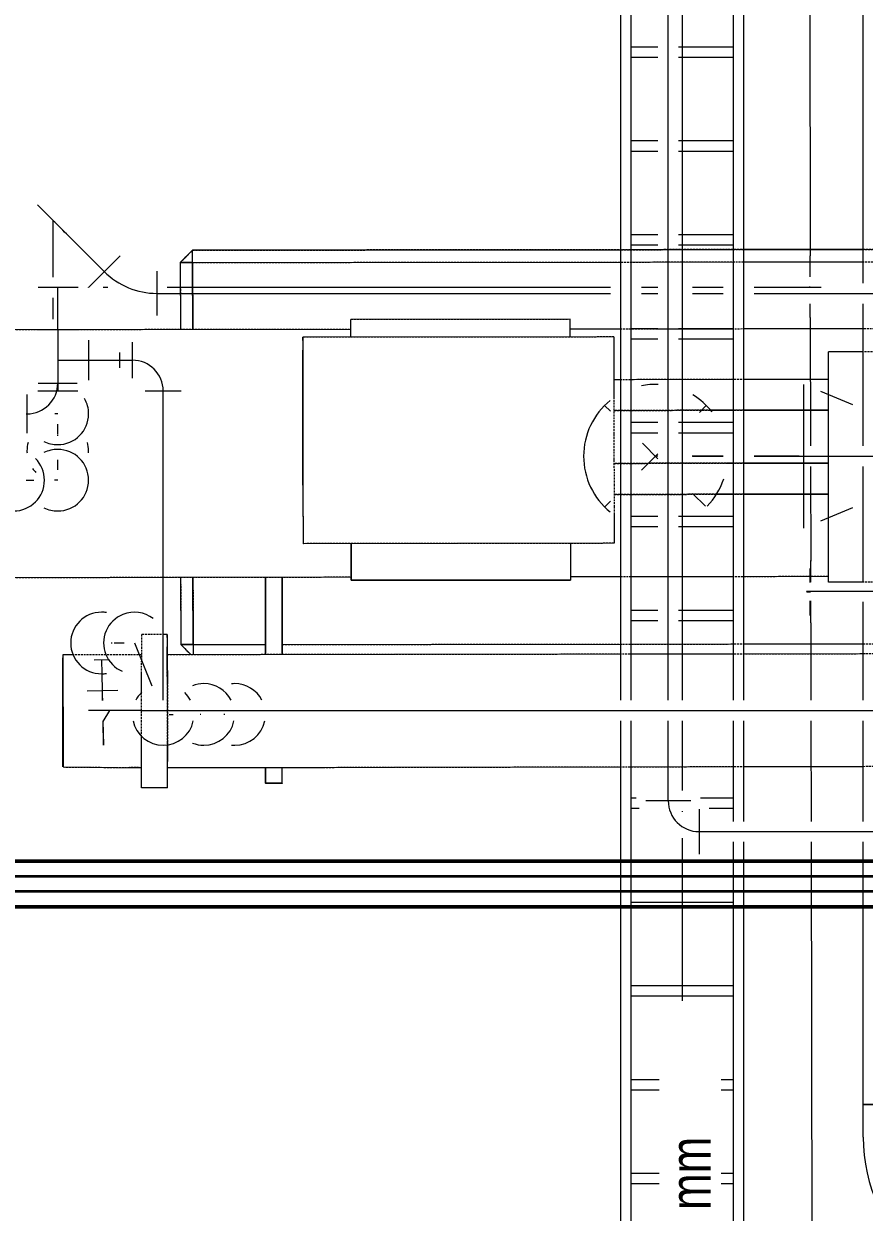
# Model space of a CAD drawing. Header units: centimetres. Extents: x -1906 to 5208, y -261 to 2955.
# Drawn here: x -1274.1 to -1069.6, y 640.8 to 930.2 of the extents above; entities that cross this region are included whole.
import ezdxf

# ---------------------------------------------------------------- set-up
doc = ezdxf.new("R2010")
doc.units = ezdxf.units.CM
doc.linetypes.add('_Overhead', pattern=[0.47625, 0.3175, -0.15875])
doc.linetypes.add('Hidden', pattern=[0.714375, 0.47625, -0.238125])
for name, color, linetype, lineweight in [('A-DETL-HDLN', 7, 'Hidden', 18), ('E-CABL-TRAY', 7, 'Continuous', 18), ('E-CABL-TRAY-CNTR', 7, 'Continuous', 18), ('E-CABL-TRAY-IDEN', 7, 'Continuous', 9), ('M-EQPM', 7, 'Continuous', 18), ('M-HVAC-DUCT', 7, 'Continuous', 18), ('P-PIPE', 7, 'Continuous', 18), ('S-BEAM', 7, 'Continuous', 18)]:
    doc.layers.add(name, color=color, linetype=linetype, lineweight=lineweight)
doc.layers.add('M-HVAC-DUCT-ANNO', color=7, linetype='Continuous', lineweight=18, true_color=0x007f00)
doc.styles.add('Century Gothic', font='GOTHIC.TTF', dxfattribs={"width": 0.8, "height": 10})

# ---------------------------------------------------------------- blocks, each defined once
blk = doc.blocks.new('Costanera Perfil Z - Parametrizado - h_22cm-V7-N01 - Planta trazado tuberias refrig exist_ - detalle 1')
at = {"layer": 'S-BEAM', "color": 254, "true_color": 0xcccccc}
for p, q in [((-5.84, 2399.57), (-5.84, 785.67)), ((-5.54, 2399.57), (-5.54, 785.67)), ((-5.5, 785.67), (-5.5, 2399.57)), ((-5.26, 2399.57), (-5.26, 785.67)), ((1.67, 2399.57), (1.67, 785.67)), ((2.01, 2399.57), (2.01, 785.67)), ((-2.01, 1586.08), (-2.01, 792.31)), ((-1.67, 1586.08), (-1.67, 792.31)), ((5.26, 1586.08), (5.26, 792.31)), ((5.5, 1586.08), (5.5, 792.31)), ((5.54, 1586.08), (5.54, 792.31)), ((5.84, 1586.08), (5.84, 792.31))]:
    blk.add_line(p, q, dxfattribs=at)
blk = doc.blocks.new('PQ_RVR_EST-01_ZZ_ZZ_MO_T_A_rvt-1-N01 - Planta trazado tuberias refrig exist_ - detalle 1')
at = {"layer": 'S-BEAM', "color": 254, "linetype": '_Overhead', "lineweight": 18, "true_color": 0xd4d4d4, "rotation": 269.9999999999998}
blk.add_blockref('Costanera Perfil Z - Parametrizado - h_22cm-V7-N01 - Planta trazado tuberias refrig exist_ - detalle 1', (-2533.25, 720.72), dxfattribs=at)
blk = doc.blocks.new('M_Round Transition - Angle - Reducción 45_-1376432-N01 - Planta trazado tuberias refrig exist_ - detalle 1')
at = {"layer": 'M-HVAC-DUCT', "color": 5, "true_color": 0x0000ff}
for p, q in [((0, 17.5), (0, -17.5)), ((12.04, 12.51), (4.21, 15.76)), ((4.26, -15.74), (12.04, -12.51))]:
    blk.add_line(p, q, dxfattribs=at)
blk = doc.blocks.new('M_Round Elbow - 1 D-1376472-N01 - Planta trazado tuberias refrig exist_ - detalle 1')
at = {"layer": 'M-HVAC-DUCT', "color": 5, "true_color": 0x0000ff}
for p, q in [((-1119.83, 824.91), (-1120.39, 824.91)), ((-1103.93, 824.91), (-1111.45, 824.91)), ((-1085.39, 824.91), (-1096.4, 824.91))]:
    blk.add_line(p, q, dxfattribs=at)
blk = doc.blocks.new('EPC_Codo 90_ - Codo 90_-V38-N01 - Planta trazado tuberias refrig exist_ - detalle 1')
at = {"layer": 'E-CABL-TRAY'}
for p, q in [((-7.46, 38), (-10, 38)), ((-10, 38), (-10, 32.19)), ((-7.46, 32.2), (-7.46, 38)), ((10, 38), (7.46, 38)), ((7.46, 38), (7.46, 32.23)), ((10, 32.24), (10, 38)), ((-14.96, 13.16), (-13.16, 14.96)), ((-13.16, 14.96), (-7.51, 9.31)), ((-11.1, 9.31), (-14.96, 13.16)), ((-38, 9.31), (-38, 10)), ((-38, 10), (-30, 10)), ((-31.27, -7.46), (-31.27, 4.31)), ((-28.73, 4.31), (-28.73, -7.35)), ((-4.51, 2.71), (-6.1, 4.31)), ((-38, -10), (-38, -7.46)), ((-38, -7.46), (-30, -7.46)), ((-30, -10), (-38, -10))]:
    blk.add_line(p, q, dxfattribs=at)
for radius, start, end in [(20, 270, 351.8868), (22.54, 292.7436, 352.8159), (37.46, 326.33, 355.744), (40, 328.7866, 356.0225), (40, 270, 320.0324), (37.46, 270, 316.504)]:
    blk.add_arc((-30, 30), radius, start, end, dxfattribs=at)
blk = doc.blocks.new('bomba2 - bomba2-1346954-N01 - Planta trazado tuberias refrig exist_ - detalle 1')
at = {"layer": 'A-DETL-HDLN'}
for p, q in [((78.74, 79.71), (78.73, 79.61)), ((78.73, 79.61), (78.74, 79.71)), ((78.73, 79.61), (78.73, 75.79)), ((78.73, 79.61), (78.73, 75.79)), ((78.73, 79.61), (82.79, 79.61)), ((78.73, 79.61), (82.79, 79.61)), ((78.74, 79.71), (82.79, 79.71)), ((78.74, 79.71), (82.79, 79.71)), ((82.79, 79.61), (82.79, 79.71)), ((82.79, 79.61), (82.79, 79.71)), ((82.79, 79.61), (82.79, 75.79)), ((82.79, 75.79), (82.79, 79.61)), ((106.68, 80.73), (106.68, 79.97)), ((106.68, 80.73), (106.68, 79.97)), ((106.68, 80.73), (112.98, 80.73)), ((106.68, 79.97), (106.68, 77.77)), ((106.68, 79.97), (106.68, 77.77)), ((112.98, 80.73), (112.98, 79.97)), ((112.98, 80.73), (112.98, 79.97)), ((112.98, 79.97), (112.98, 77.77)), ((112.98, 79.97), (112.98, 77.77)), ((106.68, 75.81), (-137.41, 75.62)), ((106.68, 75.81), (68.8, 75.78)), ((106.68, 77.77), (106.68, 74.29)), ((106.68, 77.77), (106.68, 74.29)), ((112.98, 77.77), (112.98, 74.29)), ((112.98, 77.77), (112.98, 74.29)), ((132.09, 75.62), (112.98, 75.81)), ((112.98, 75.81), (115.94, 75.78)), ((132.09, 75.62), (132.09, 74.15)), ((132.09, 74.15), (132.09, 75.62)), ((132.1, 75.62), (132.1, 74.15)), ((132.1, 75.62), (132.1, 74.15)), ((106.68, 74.29), (106.68, 69.82)), ((106.68, 69.82), (106.68, 74.29)), ((112.98, 74.29), (112.98, 69.82)), ((112.98, 74.29), (112.98, 69.82)), ((132.09, 74.15), (132.08, 71.37)), ((132.08, 71.37), (132.09, 74.15)), ((132.1, 74.15), (132.1, 71.37)), ((132.1, 74.15), (132.1, 71.37)), ((106.68, 69.82), (106.68, 64.72)), ((106.68, 64.72), (106.68, 69.82)), ((112.98, 69.82), (112.98, 64.72)), ((112.98, 69.82), (112.98, 64.72)), ((132.08, 71.37), (132.08, 67.59)), ((132.08, 67.59), (132.08, 71.37)), ((132.1, 71.37), (132.11, 67.59)), ((132.1, 71.37), (132.11, 67.59)), ((132.08, 67.59), (132.08, 63.2)), ((132.08, 63.2), (132.08, 67.59)), ((132.11, 67.59), (132.11, 63.2)), ((132.11, 63.2), (132.11, 67.59)), ((106.68, 64.72), (106.68, 59.41)), ((106.68, 59.41), (106.68, 64.72)), ((112.98, 64.72), (112.98, 59.41)), ((112.98, 64.72), (112.98, 59.41)), ((132.08, 63.2), (132.08, 58.69)), ((132.08, 58.69), (132.08, 63.2)), ((132.11, 63.2), (132.11, 58.69)), ((132.11, 58.69), (132.11, 63.2)), ((106.68, 59.41), (106.68, 54.31)), ((106.68, 54.31), (106.68, 59.41)), ((112.98, 59.41), (112.98, 54.31)), ((112.98, 59.41), (112.98, 54.31)), ((132.08, 58.69), (132.08, 54.55)), ((132.08, 54.55), (132.08, 58.69)), ((132.11, 58.69), (132.11, 54.55)), ((132.11, 54.55), (132.11, 58.69)), ((106.68, 54.31), (106.68, 49.84)), ((106.68, 49.84), (106.68, 54.31)), ((112.98, 54.31), (112.98, 49.84)), ((112.98, 54.31), (112.98, 49.84)), ((132.08, 54.55), (132.08, 51.22)), ((132.08, 51.22), (132.08, 54.55)), ((132.11, 54.55), (132.1, 51.22)), ((132.1, 51.22), (132.11, 54.55)), ((106.68, 49.84), (106.68, 46.36)), ((106.68, 46.36), (106.68, 49.84)), ((112.98, 46.36), (112.98, 49.84)), ((112.98, 46.36), (112.98, 49.84)), ((132.08, 51.22), (132.09, 49.06)), ((132.09, 49.06), (132.08, 51.22)), ((132.1, 51.22), (132.1, 49.06)), ((132.1, 49.06), (132.1, 51.22)), ((-137.41, 48.32), (106.68, 48.32)), ((78.73, 48.32), (78.73, 29.43)), ((78.73, 29.43), (78.73, 48.32)), ((82.79, 48.32), (82.79, 29.43)), ((82.79, 29.43), (82.79, 48.32)), ((100.41, 45.85), (100.41, 48.32)), ((100.41, 45.85), (100.41, 48.32)), ((103.41, 45.82), (100.91, 48.32)), ((103.41, 45.82), (100.91, 48.32)), ((106.68, 44.15), (106.68, 46.36)), ((106.68, 44.15), (106.68, 46.36)), ((112.98, 48.32), (132.09, 48.32)), ((112.98, 44.15), (112.98, 46.36)), ((112.98, 44.15), (112.98, 46.36)), ((132.09, 48.32), (132.1, 49.06)), ((132.09, 48.32), (132.09, 49.06)), ((132.09, 48.32), (132.1, 49.06)), ((132.09, 48.32), (132.09, 49.06)), ((78.73, 45.85), (-70.35, 45.85)), ((78.73, 45.85), (-70.35, 45.85)), ((100.41, 45.85), (82.79, 45.85)), ((100.41, 45.85), (82.79, 45.85)), ((100.41, 45.85), (100.41, 29.44)), ((103.41, 45.82), (100.41, 45.85)), ((100.41, 29.44), (100.41, 45.85)), ((100.41, 45.85), (103.41, 45.82)), ((103.41, 29.44), (103.41, 45.82)), ((103.41, 29.44), (103.41, 45.82)), ((106.68, 43.4), (106.68, 44.15)), ((106.68, 44.15), (106.68, 43.4)), ((112.98, 43.4), (112.98, 44.15)), ((112.98, 43.4), (112.98, 44.15)), ((106.68, 43.4), (112.98, 43.4)), ((106.68, 43.4), (112.98, 43.4)), ((-134.28, 30.83), (-54.28, 30.83)), ((-54.28, 30.83), (-54.28, 30.63)), ((-54.28, 30.83), (-54.28, 30.63)), ((-54.28, 30.63), (-54.28, 29.8)), ((-54.28, 30.63), (-54.28, 29.8)), ((-54.28, 29.8), (-54.28, 28.4)), ((-54.28, 29.8), (-54.28, 28.4)), ((8.52, 29.4), (-54.28, 29.38)), ((61.92, 30.24), (8.52, 30.24)), ((8.52, 21.3), (8.52, 30.24)), ((8.52, 30.24), (61.92, 30.24)), ((8.52, 21.3), (8.52, 30.24)), ((61.92, 21.3), (61.92, 30.24)), ((61.92, 30.24), (61.92, 21.3)), ((152.7, 29.46), (61.92, 29.42)), ((-54.28, 28.4), (-54.28, 26.48)), ((-54.28, 28.4), (-54.28, 26.48)), ((-54.28, 26.48), (-54.28, 24.14)), ((-54.28, 26.48), (-54.28, 24.14)), ((-54.28, 24.14), (-54.28, 21.44)), ((-54.28, 24.14), (-54.28, 21.44)), ((-54.28, 21.44), (-54.28, 18.46)), ((-54.28, 21.44), (-54.28, 18.46)), ((-2.08, 19.73), (-2.08, 21.3)), ((-2.08, 19.73), (-2.08, 21.3)), ((-2.08, 21.3), (73.62, 21.3)), ((73.62, 19.73), (73.62, 21.3)), ((73.62, 19.73), (73.62, 21.3)), ((-54.28, 18.46), (-54.28, 11.9)), ((-54.28, 18.46), (-54.28, 11.9)), ((-2.08, 16.68), (-2.08, 19.73)), ((-2.08, 16.68), (-2.08, 19.73)), ((73.62, 16.68), (73.62, 19.73)), ((73.62, 16.68), (73.62, 19.73)), ((-2.08, 12.36), (-2.08, 16.68)), ((-2.08, 12.36), (-2.08, 16.68)), ((73.62, 12.36), (73.62, 16.68)), ((73.62, 12.36), (73.62, 16.68)), ((-54.28, 11.9), (-54.28, 4.89)), ((-54.28, 11.9), (-54.28, 4.89)), ((-2.08, 7.02), (-2.08, 12.36)), ((-2.08, 7.02), (-2.08, 12.36)), ((73.62, 7.02), (73.62, 12.36)), ((73.62, 7.02), (73.62, 12.36)), ((-54.28, 9.39), (-2.08, 9.39)), ((-2.08, 9.39), (-54.28, 9.39)), ((-2.08, 1), (-2.08, 7.02)), ((-2.08, 1), (-2.08, 7.02)), ((73.62, 1), (73.62, 7.02)), ((73.62, 7.02), (73.62, 1)), ((-54.28, 4.89), (-54.28, -2.23)), ((-54.28, 4.89), (-54.28, -2.23)), ((-54.28, 1.83), (-2.08, 1.83)), ((-2.08, 1.83), (-54.28, 1.83)), ((-2.08, -5.31), (-2.08, 1)), ((-2.08, -5.31), (-2.08, 1)), ((73.62, -5.31), (73.62, 1)), ((73.62, 1), (73.62, -5.31)), ((-54.28, -2.23), (-54.28, -9.1)), ((-54.28, -2.23), (-54.28, -9.1)), ((-2.08, -11.52), (-2.08, -5.31)), ((-2.08, -11.52), (-2.08, -5.31)), ((73.62, -11.52), (73.62, -5.31)), ((73.62, -5.31), (73.62, -11.52)), ((-54.28, -9.1), (-54.28, -12.33)), ((-54.28, -9.1), (-54.28, -12.33)), ((-2.08, -11.07), (-54.28, -11.07)), ((-54.28, -11.07), (-2.08, -11.07)), ((-2.08, -17.24), (-2.08, -11.52)), ((-2.08, -17.24), (-2.08, -11.52)), ((73.62, -17.24), (73.62, -11.52)), ((73.62, -11.52), (73.62, -17.24)), ((-54.28, -12.33), (-54.28, -15.36)), ((-54.28, -12.33), (-54.28, -15.36)), ((-54.28, -15.36), (-54.28, -18.11)), ((-54.28, -15.36), (-54.28, -18.11)), ((-2.08, -22.11), (-2.08, -17.24)), ((-2.08, -22.11), (-2.08, -17.24)), ((73.62, -22.11), (73.62, -17.24)), ((73.62, -17.24), (73.62, -22.11)), ((-54.28, -18.11), (-54.28, -20.52)), ((-54.28, -18.11), (-54.28, -20.52)), ((-2.08, -18.63), (-54.28, -18.63)), ((-2.08, -18.63), (-54.28, -18.63)), ((-54.28, -20.52), (-54.28, -22.51)), ((-54.28, -20.52), (-54.28, -22.51)), ((-54.28, -22.51), (-54.28, -24.01)), ((-54.28, -22.51), (-54.28, -24.01)), ((-2.08, -25.83), (-2.08, -22.11)), ((-2.08, -25.83), (-2.08, -22.11)), ((73.62, -25.83), (73.62, -22.11)), ((73.62, -22.11), (73.62, -25.83)), ((-134.28, -25.26), (-54.28, -25.26)), ((-54.28, -24.01), (-54.28, -24.94)), ((-54.28, -24.01), (-54.28, -24.94)), ((-54.28, -24.94), (-54.28, -25.26)), ((-54.28, -24.94), (-54.28, -25.26)), ((-2.08, -28.16), (-2.08, -25.83)), ((-2.08, -28.16), (-2.08, -25.83)), ((73.62, -28.16), (73.62, -25.83)), ((73.62, -28.16), (73.62, -25.83)), ((-2.08, -28.95), (-2.08, -28.16)), ((-2.08, -28.95), (-2.08, -28.16)), ((73.62, -28.95), (73.62, -28.16)), ((73.62, -28.16), (73.62, -28.95)), ((8.52, -30.94), (-66.87, -30.94)), ((-2.08, -28.95), (73.62, -28.95)), ((-2.08, -28.95), (73.62, -28.95)), ((8.52, -28.95), (8.52, -33.26)), ((8.52, -28.95), (8.52, -33.26)), ((61.92, -28.95), (61.92, -33.26)), ((61.92, -28.95), (61.92, -33.26)), ((152.7, -30.94), (61.92, -30.94)), ((100.41, -30.94), (100.41, -47.2)), ((100.41, -47.2), (100.41, -30.94)), ((103.41, -47.2), (103.41, -30.94)), ((103.41, -47.2), (103.41, -30.94)), ((8.52, -33.26), (61.92, -33.26)), ((8.52, -33.26), (61.92, -33.26)), ((100.41, -47.2), (-66.87, -47.2)), ((100.41, -47.2), (-66.87, -47.2)), ((103.41, -47.2), (100.41, -50.2)), ((100.41, -47.2), (100.41, -50.2)), ((100.41, -47.2), (103.41, -47.2)), ((100.41, -50.2), (103.41, -47.2)), ((103.41, -47.2), (100.41, -47.2)), ((100.41, -47.2), (100.41, -50.2)), ((-66.87, -50.2), (100.41, -50.2)), ((100.41, -50.2), (-66.87, -50.2))]:
    blk.add_line(p, q, dxfattribs=at)
at = {"layer": 'M-EQPM'}
for p, q in [((78.74, 79.71), (78.73, 79.61)), ((78.73, 79.61), (78.74, 79.71)), ((78.73, 79.61), (78.73, 75.79)), ((78.73, 79.61), (78.73, 75.79)), ((78.73, 79.61), (82.79, 79.61)), ((78.73, 79.61), (82.79, 79.61)), ((78.74, 79.71), (82.79, 79.71)), ((78.74, 79.71), (82.79, 79.71)), ((82.79, 79.61), (82.79, 79.71)), ((82.79, 79.61), (82.79, 79.71)), ((82.79, 79.61), (82.79, 75.79)), ((82.79, 75.79), (82.79, 79.61)), ((106.68, 80.73), (106.68, 79.97)), ((106.68, 80.73), (106.68, 79.97)), ((106.68, 80.73), (112.98, 80.73)), ((106.68, 79.97), (106.68, 77.77)), ((106.68, 79.97), (106.68, 77.77)), ((112.98, 80.73), (112.98, 79.97)), ((112.98, 80.73), (112.98, 79.97)), ((112.98, 79.97), (112.98, 77.77)), ((112.98, 79.97), (112.98, 77.77)), ((-33.63, 75.7), (-62.63, 75.68)), ((-6.17, 75.72), (-31.09, 75.71)), ((106.68, 75.81), (-3.63, 75.73)), ((106.68, 75.81), (68.8, 75.78)), ((106.68, 77.77), (106.68, 74.29)), ((106.68, 77.77), (106.68, 74.29)), ((112.98, 77.77), (112.98, 74.29)), ((112.98, 77.77), (112.98, 74.29)), ((132.09, 75.62), (112.98, 75.81)), ((112.98, 75.81), (115.94, 75.78)), ((132.09, 75.62), (132.09, 74.15)), ((132.09, 74.15), (132.09, 75.62)), ((132.1, 75.62), (132.1, 74.15)), ((132.1, 75.62), (132.1, 74.15)), ((106.68, 74.29), (106.68, 70.21)), ((106.68, 70.21), (106.68, 74.29)), ((112.98, 74.29), (112.98, 69.82)), ((112.98, 74.29), (112.98, 69.82)), ((132.09, 74.15), (132.08, 71.37)), ((132.08, 71.37), (132.09, 74.15)), ((132.1, 74.15), (132.1, 71.37)), ((132.1, 74.15), (132.1, 71.37)), ((112.98, 69.82), (112.98, 68.16)), ((112.98, 69.82), (112.98, 68.16)), ((132.08, 71.37), (132.08, 67.59)), ((132.08, 67.59), (132.08, 71.37)), ((132.1, 71.37), (132.11, 67.59)), ((132.1, 71.37), (132.11, 67.59)), ((132.08, 67.59), (132.08, 63.2)), ((132.08, 63.2), (132.08, 67.59)), ((132.11, 67.59), (132.11, 63.2)), ((132.11, 63.2), (132.11, 67.59)), ((132.08, 63.2), (132.08, 58.69)), ((132.08, 58.69), (132.08, 63.2)), ((132.11, 63.2), (132.11, 58.69)), ((132.11, 58.69), (132.11, 63.2)), ((132.08, 58.69), (132.08, 54.55)), ((132.08, 54.55), (132.08, 58.69)), ((132.11, 58.69), (132.11, 54.55)), ((132.11, 54.55), (132.11, 58.69)), ((106.68, 55.48), (106.68, 54.31)), ((106.68, 54.31), (106.68, 55.48)), ((112.98, 57.53), (112.98, 54.31)), ((112.98, 57.53), (112.98, 54.31)), ((106.68, 54.31), (106.68, 49.84)), ((106.68, 49.84), (106.68, 54.31)), ((112.98, 54.31), (112.98, 52.71)), ((112.98, 54.31), (112.98, 52.71)), ((132.08, 54.55), (132.08, 51.22)), ((132.08, 51.22), (132.08, 54.55)), ((132.11, 54.55), (132.1, 51.22)), ((132.1, 51.22), (132.11, 54.55)), ((106.68, 49.84), (106.68, 46.36)), ((106.68, 46.36), (106.68, 49.84)), ((132.08, 51.22), (132.09, 49.06)), ((132.09, 49.06), (132.08, 51.22)), ((132.1, 51.22), (132.1, 49.06)), ((132.1, 49.06), (132.1, 51.22)), ((-62.66, 48.32), (-33.66, 48.32)), ((-31.12, 48.32), (-6.2, 48.32)), ((-3.66, 48.32), (106.68, 48.32)), ((78.73, 48.32), (78.73, 29.43)), ((78.73, 29.43), (78.73, 48.32)), ((82.79, 48.32), (82.79, 29.43)), ((82.79, 29.43), (82.79, 48.32)), ((100.41, 45.85), (100.41, 48.32)), ((100.41, 45.85), (100.41, 48.32)), ((103.41, 45.82), (100.91, 48.32)), ((103.41, 45.82), (100.91, 48.32)), ((106.68, 44.15), (106.68, 46.36)), ((106.68, 44.15), (106.68, 46.36)), ((129.55, 48.32), (132.09, 48.32)), ((132.09, 48.32), (132.1, 49.06)), ((132.09, 48.32), (132.09, 49.06)), ((132.09, 48.32), (132.1, 49.06)), ((132.09, 48.32), (132.09, 49.06)), ((-33.67, 45.85), (-62.67, 45.85)), ((-33.67, 45.85), (-62.67, 45.85)), ((-6.21, 45.85), (-31.13, 45.85)), ((-6.21, 45.85), (-31.13, 45.85)), ((78.73, 45.85), (-3.67, 45.85)), ((78.73, 45.85), (-3.67, 45.85)), ((100.41, 45.85), (82.79, 45.85)), ((100.41, 45.85), (82.79, 45.85)), ((100.41, 45.85), (100.41, 29.44)), ((103.41, 45.82), (100.41, 45.85)), ((100.41, 29.44), (100.41, 45.85)), ((100.41, 45.85), (103.41, 45.82)), ((103.41, 29.44), (103.41, 45.82)), ((103.41, 29.44), (103.41, 45.82)), ((106.68, 43.4), (106.68, 44.15)), ((106.68, 44.15), (106.68, 43.4)), ((106.68, 43.4), (107.49, 43.4)), ((106.68, 43.4), (107.49, 43.4)), ((-62.68, 30.83), (-54.28, 30.83)), ((-54.28, 30.83), (-54.28, 30.63)), ((-54.28, 30.83), (-54.28, 30.63)), ((-54.28, 30.63), (-54.28, 29.8)), ((-54.28, 30.63), (-54.28, 29.8)), ((-54.28, 29.8), (-54.28, 28.4)), ((-54.28, 29.8), (-54.28, 28.4)), ((-33.68, 29.38), (-54.28, 29.38)), ((-6.22, 29.4), (-31.14, 29.39)), ((8.52, 29.4), (-3.68, 29.4)), ((61.92, 30.24), (8.52, 30.24)), ((8.52, 21.3), (8.52, 30.24)), ((8.52, 30.24), (61.92, 30.24)), ((8.52, 21.3), (8.52, 30.24)), ((61.92, 21.3), (61.92, 30.24)), ((61.92, 30.24), (61.92, 21.3)), ((152.7, 29.46), (61.92, 29.42)), ((-54.28, 28.4), (-54.28, 26.48)), ((-54.28, 28.4), (-54.28, 26.48)), ((-54.28, 26.48), (-54.28, 24.14)), ((-54.28, 26.48), (-54.28, 24.14)), ((-54.28, 24.14), (-54.28, 21.44)), ((-54.28, 24.14), (-54.28, 21.44)), ((-54.28, 21.44), (-54.28, 18.46)), ((-54.28, 21.44), (-54.28, 18.46)), ((-2.08, 19.73), (-2.08, 21.3)), ((-2.08, 19.73), (-2.08, 21.3)), ((-2.08, 21.3), (73.62, 21.3)), ((73.62, 19.73), (73.62, 21.3)), ((73.62, 19.73), (73.62, 21.3)), ((-54.28, 18.46), (-54.28, 11.9)), ((-54.28, 18.46), (-54.28, 11.9)), ((-2.08, 16.68), (-2.08, 19.73)), ((-2.08, 16.68), (-2.08, 19.73)), ((73.62, 16.68), (73.62, 19.73)), ((73.62, 16.68), (73.62, 19.73)), ((-2.08, 14.23), (-2.08, 16.68)), ((-2.08, 14.23), (-2.08, 16.68)), ((73.62, 12.36), (73.62, 16.68)), ((73.62, 12.36), (73.62, 16.68)), ((-54.28, 11.9), (-54.28, 4.89)), ((-54.28, 11.9), (-54.28, 4.89)), ((73.62, 7.02), (73.62, 12.36)), ((73.62, 7.02), (73.62, 12.36)), ((-54.28, 9.39), (-33.71, 9.39)), ((-33.71, 9.39), (-54.28, 9.39)), ((-31.17, 9.39), (-26.92, 9.39)), ((-26.92, 9.39), (-31.17, 9.39)), ((73.62, 1), (73.62, 7.02)), ((73.62, 7.02), (73.62, 1)), ((-54.28, 4.89), (-54.28, -2.23)), ((-54.28, 4.89), (-54.28, -2.23)), ((-54.28, 1.83), (-33.72, 1.83)), ((-33.72, 1.83), (-54.28, 1.83)), ((-31.18, 1.83), (-29.45, 1.83)), ((-29.45, 1.83), (-31.18, 1.83)), ((73.62, -5.31), (73.62, 1)), ((73.62, 1), (73.62, -5.31)), ((-54.28, -2.23), (-54.28, -9.1)), ((-54.28, -2.23), (-54.28, -9.1)), ((73.62, -11.52), (73.62, -5.31)), ((73.62, -5.31), (73.62, -11.52)), ((-54.28, -9.1), (-54.28, -12.33)), ((-54.28, -9.1), (-54.28, -12.33)), ((-33.73, -11.07), (-54.28, -11.07)), ((-54.28, -11.07), (-33.73, -11.07)), ((-25.47, -11.07), (-31.19, -11.07)), ((-31.19, -11.07), (-25.47, -11.07)), ((73.62, -17.24), (73.62, -11.52)), ((73.62, -11.52), (73.62, -17.24)), ((-54.28, -12.33), (-54.28, -15.36)), ((-54.28, -12.33), (-54.28, -15.36)), ((-2.08, -17.24), (-2.08, -14.02)), ((-2.08, -17.24), (-2.08, -14.02)), ((-54.28, -15.36), (-54.28, -18.11)), ((-54.28, -15.36), (-54.28, -18.11)), ((-2.08, -22.11), (-2.08, -17.24)), ((-2.08, -22.11), (-2.08, -17.24)), ((73.62, -22.11), (73.62, -17.24)), ((73.62, -17.24), (73.62, -22.11)), ((-54.28, -18.11), (-54.28, -20.52)), ((-54.28, -18.11), (-54.28, -20.52)), ((-33.74, -18.63), (-54.28, -18.63)), ((-33.74, -18.63), (-54.28, -18.63)), ((-6.28, -18.63), (-31.2, -18.63)), ((-6.28, -18.63), (-31.2, -18.63)), ((-2.08, -18.63), (-3.74, -18.63)), ((-2.08, -18.63), (-3.74, -18.63)), ((-54.28, -20.52), (-54.28, -22.51)), ((-54.28, -20.52), (-54.28, -22.51)), ((-54.28, -22.51), (-54.28, -24.01)), ((-54.28, -22.51), (-54.28, -24.01)), ((-2.08, -25.83), (-2.08, -22.11)), ((-2.08, -25.83), (-2.08, -22.11)), ((73.62, -25.83), (73.62, -22.11)), ((73.62, -22.11), (73.62, -25.83)), ((-62.75, -25.26), (-54.28, -25.26)), ((-54.28, -24.01), (-54.28, -24.94)), ((-54.28, -24.01), (-54.28, -24.94)), ((-54.28, -24.94), (-54.28, -25.26)), ((-54.28, -24.94), (-54.28, -25.26)), ((-2.08, -28.16), (-2.08, -25.83)), ((-2.08, -28.16), (-2.08, -25.83)), ((73.62, -28.16), (73.62, -25.83)), ((73.62, -28.16), (73.62, -25.83)), ((-2.08, -28.95), (-2.08, -28.16)), ((-2.08, -28.95), (-2.08, -28.16)), ((73.62, -28.95), (73.62, -28.16)), ((73.62, -28.16), (73.62, -28.95)), ((-33.75, -30.94), (-62.75, -30.94)), ((-12.54, -30.94), (-31.21, -30.94)), ((8.52, -30.94), (-3.75, -30.94)), ((-2.08, -28.95), (73.62, -28.95)), ((-2.08, -28.95), (73.62, -28.95)), ((8.52, -28.95), (8.52, -33.26)), ((8.52, -28.95), (8.52, -33.26)), ((61.92, -28.95), (61.92, -33.26)), ((61.92, -28.95), (61.92, -33.26)), ((152.7, -30.94), (61.92, -30.94)), ((100.41, -30.94), (100.41, -47.2)), ((100.41, -47.2), (100.41, -30.94)), ((103.41, -47.2), (103.41, -30.94)), ((103.41, -47.2), (103.41, -30.94)), ((8.52, -33.26), (61.92, -33.26)), ((8.52, -33.26), (61.92, -33.26)), ((-33.77, -47.2), (-62.77, -47.2)), ((-33.77, -47.2), (-62.77, -47.2)), ((-6.31, -47.2), (-31.23, -47.2)), ((-6.31, -47.2), (-31.23, -47.2)), ((100.41, -47.2), (-3.77, -47.2)), ((100.41, -47.2), (-3.77, -47.2)), ((103.41, -47.2), (100.41, -50.2)), ((100.41, -47.2), (100.41, -50.2)), ((100.41, -47.2), (103.41, -47.2)), ((100.41, -50.2), (103.41, -47.2)), ((103.41, -47.2), (100.41, -47.2)), ((100.41, -47.2), (100.41, -50.2)), ((-62.77, -50.2), (-33.77, -50.2)), ((-33.77, -50.2), (-62.77, -50.2)), ((-31.23, -50.2), (-6.31, -50.2)), ((-6.31, -50.2), (-31.23, -50.2)), ((-3.77, -50.2), (100.41, -50.2)), ((100.41, -50.2), (-3.77, -50.2))]:
    blk.add_line(p, q, dxfattribs=at)

msp = doc.modelspace()

# ---------------------------------------------------------------- linework, layer by layer
at = {"layer": 'A-DETL-HDLN', "color": 6, "linetype": 'Continuous', "true_color": 0xff00ff}
for p, q in [((-1265.85, 830.28), (-1265.85, 832.73)), ((-1265.85, 829.89), (-1265.85, 830.14)), ((-1273.33, 825.72), (-1273.33, 825.72)), ((-1265.85, 821.58), (-1265.85, 824.03)), ((-1273.58, 819.08), (-1271.65, 819.08)), ((-1252.83, 779.43), (-1252.58, 779.43)), ((-1252.15, 779.43), (-1249.71, 779.43)), ((-1253.3, 775.3), (-1257, 775.23)), ((-1255.06, 771.96), (-1255.13, 775.26)), ((-1253.25, 775.3), (-1253.29, 775.3)), ((-1238.71, 762.03), (-1237.8, 762.03)), ((-1225.18, 762.03), (-1225.44, 762.03))]:
    msp.add_line(p, q, dxfattribs=at)
msp.add_arc((-1265.85, 826.23), 7.5, 214.7858, 225, dxfattribs=at)
at = {"layer": 'E-CABL-TRAY'}
for p, q in [((-1128.85, 765.48), (-1128.85, 1022.19)), ((-1126.31, 765.48), (-1126.31, 1022.19)), ((-1101.39, 765.48), (-1101.39, 1022.19)), ((-1098.85, 765.48), (-1098.85, 1022.19)), ((-1069.85, 867.06), (-1069.85, 1022.19)), ((-1119.78, 924.54), (-1126.31, 924.54)), ((-1101.39, 924.54), (-1114.78, 924.54)), ((-1119.78, 922), (-1126.31, 922)), ((-1101.39, 922), (-1114.78, 922)), ((-1119.78, 901.68), (-1126.31, 901.68)), ((-1101.39, 901.68), (-1114.78, 901.68)), ((-1119.78, 899.14), (-1126.31, 899.14)), ((-1101.39, 899.14), (-1114.78, 899.14)), ((-1119.78, 878.82), (-1126.31, 878.82)), ((-1101.39, 878.82), (-1114.78, 878.82)), ((-1119.78, 876.28), (-1126.31, 876.28)), ((-1101.39, 876.28), (-1114.78, 876.28)), ((-1069.85, 827.41), (-1069.85, 862.06)), ((-1119.78, 855.96), (-1126.31, 855.96)), ((-1101.39, 855.96), (-1114.78, 855.96)), ((-1119.78, 853.42), (-1126.31, 853.42)), ((-1101.39, 853.42), (-1114.78, 853.42)), ((-1119.78, 833.1), (-1126.31, 833.1)), ((-1101.39, 833.1), (-1114.78, 833.1)), ((-1119.78, 830.56), (-1126.31, 830.56)), ((-1101.39, 830.56), (-1114.78, 830.56)), ((-1069.85, 794.44), (-1069.85, 822.41)), ((-1119.78, 810.24), (-1126.31, 810.24)), ((-1119.78, 807.7), (-1126.31, 807.7)), ((-1101.39, 810.24), (-1114.78, 810.24)), ((-1101.39, 807.7), (-1114.78, 807.7)), ((-1119.78, 787.38), (-1126.31, 787.38)), ((-1101.39, 787.38), (-1114.78, 787.38)), ((-1069.85, 765.48), (-1069.85, 789.44)), ((-1119.78, 784.84), (-1126.31, 784.84)), ((-1101.39, 784.84), (-1114.78, 784.84)), ((-1128.85, 466.07), (-1128.85, 760.48)), ((-1126.31, 466.07), (-1126.31, 760.48)), ((-1101.39, 735.99), (-1101.39, 760.48)), ((-1098.85, 735.99), (-1098.85, 760.48)), ((-1069.85, 735.99), (-1069.85, 760.48)), ((-1125.11, 741.66), (-1126.31, 741.66)), ((-1101.39, 741.66), (-1109.44, 741.66)), ((-1124.36, 739.12), (-1126.31, 739.12)), ((-1101.39, 739.12), (-1107.31, 739.12)), ((-1101.39, 466.07), (-1101.39, 730.99)), ((-1098.85, 466.07), (-1098.85, 730.99)), ((-1069.85, 667.07), (-1069.85, 730.99)), ((-1101.39, 718.8), (-1126.31, 718.8)), ((-1101.39, 716.26), (-1126.31, 716.26)), ((-1101.39, 695.94), (-1126.31, 695.94)), ((-1101.39, 693.4), (-1126.31, 693.4)), ((-1101.39, 673.08), (-1126.31, 673.08)), ((-1101.39, 670.54), (-1126.31, 670.54)), ((-1067.31, 667.07), (-1069.85, 667.07)), ((-1101.39, 650.22), (-1126.31, 650.22)), ((-1101.39, 647.68), (-1126.31, 647.68))]:
    msp.add_line(p, q, dxfattribs=at)
at = {"layer": 'E-CABL-TRAY-CNTR'}
for p, q in [((-1113.85, 765.48), (-1113.85, 1022.19)), ((-1113.85, 743.49), (-1113.85, 760.48)), ((-1113.85, 738.34), (-1113.85, 738.49)), ((-1113.85, 466.07), (-1113.85, 731.9))]:
    msp.add_line(p, q, dxfattribs=at)
at = {"layer": 'M-HVAC-DUCT', "color": 5, "true_color": 0x0000ff}
for p, q in [((-1111.35, 824.91), (-1103.89, 824.91)), ((-1096.35, 824.91), (-1033.08, 824.91))]:
    msp.add_line(p, q, dxfattribs=at)
at = {"layer": 'M-HVAC-DUCT-ANNO', "color": 5, "true_color": 0x0000ff}
for p, q in [((-1132.77, 837.28), (-1131.35, 835.87)), ((-1108.02, 837.28), (-1109.71, 835.6)), ((-1123.54, 828.06), (-1119.78, 824.29)), ((-1119.78, 825.53), (-1123.81, 821.49)), ((-1131.35, 813.95), (-1132.77, 812.53)), ((-1111.35, 815.87), (-1108.22, 812.74))]:
    msp.add_line(p, q, dxfattribs=at)
for start, end in [(87.9568, 101.3136), (38.0182, 58.7841), (129.1307, 180), (180, 230.8693), (315.835, 341.5688)]:
    msp.add_arc((-1120.39, 824.91), 17.5, start, end, dxfattribs=at)
at = {"layer": 'P-PIPE', "color": 6, "true_color": 0xff00ff}
for p, q in [((-1117.28, 765.48), (-1117.28, 1022.19)), ((-1082.97, 1022.19), (-1082.74, 873.73)), ((-1263.17, 878.47), (-1270.82, 886.12)), ((-1267, 880.04), (-1267, 882.3)), ((-1267, 872.5), (-1267, 880.04)), ((-1261.71, 877.02), (-1261.68, 877.05)), ((-1261.69, 877.03), (-1254.53, 869.87)), ((-1267, 868.51), (-1267, 872.5)), ((-1250.7, 873.69), (-1258.35, 866.04)), ((-1082.7, 873.74), (-1082.76, 873.72)), ((-1082.76, 868.57), (-1082.76, 871.92)), ((-1082.72, 868.57), (-1082.73, 873.73)), ((-1241.72, 869.97), (-1241.72, 859.15)), ((-1082.76, 868.57), (-1082.76, 869.96)), ((-1261.11, 866.01), (-1270.59, 866.01)), ((-1265.85, 864.52), (-1265.85, 866.01)), ((-1258.35, 866.03), (-1258.35, 866.07)), ((-1254.81, 866.05), (-1253.66, 866.05)), ((-1239.22, 866.05), (-1131.35, 866.05)), ((-1123.81, 866.05), (-1119.78, 866.05)), ((-1111.35, 866.05), (-1103.89, 866.05)), ((-1096.35, 866.05), (-1090.49, 866.05)), ((-1090.49, 866.06), (-1090.49, 866.04)), ((-1090.49, 866.05), (-1086.65, 866.05)), ((-1085.81, 866.07), (-1080.1, 866.07)), ((-1082.97, 866.06), (-1082.96, 866.07)), ((-1082.96, 866.07), (-1082.8, 866.17)), ((-1082.75, 866.21), (-1082.79, 866.14)), ((-1082.72, 866.23), (-1082.75, 866.21)), ((-1267, 858.3), (-1267, 863.51)), ((-1265.85, 856.98), (-1265.85, 864.52)), ((-1241.72, 864.56), (-1131.35, 864.56)), ((-1123.81, 864.56), (-1119.78, 864.56)), ((-1111.35, 864.56), (-1103.89, 864.56)), ((-1096.35, 864.56), (-1038.03, 864.56)), ((-1082.74, 860.49), (-1082.75, 862.06)), ((-1082.71, 858.73), (-1082.71, 862.06)), ((-1265.85, 855.8), (-1265.85, 856.98)), ((-1082.68, 858.74), (-1082.73, 858.72)), ((-1082.71, 858.73), (-1082.66, 827.41)), ((-1270.74, 855.8), (-1260.96, 855.8)), ((-1265.85, 855.8), (-1265.85, 840.8)), ((-1258.35, 853.19), (-1258.35, 843.41)), ((-1258.35, 852.05), (-1258.35, 844.55)), ((-1247.7, 843.9), (-1247.7, 852.7)), ((-1265.85, 848.3), (-1258.35, 848.3)), ((-1258.35, 848.3), (-1250.85, 848.3)), ((-1250.85, 850.17), (-1250.85, 846.42)), ((-1250.85, 848.3), (-1247.7, 848.3)), ((-1270.59, 842.73), (-1261.11, 842.73)), ((-1265.85, 844.65), (-1265.85, 844.39)), ((-1273.35, 839.97), (-1273.35, 830.49)), ((-1270.74, 840.8), (-1260.96, 840.8)), ((-1244.6, 840.8), (-1235.8, 840.8)), ((-1240.2, 765.48), (-1240.2, 840.8)), ((-1273.58, 835.23), (-1273.33, 835.23)), ((-1265.85, 835.23), (-1266.6, 835.23)), ((-1082.65, 822.41), (-1082.62, 799.33)), ((-1265.85, 819.08), (-1266.65, 819.08)), ((-1082.53, 799.34), (-1082.71, 799.32)), ((-1082.61, 794.21), (-1082.62, 799.33)), ((-1082.73, 794.19), (-1082.74, 797.56)), ((-1082.73, 794.19), (-1082.73, 795.59)), ((-1083.65, 791.93), (-1083.59, 791.92)), ((-1083.59, 791.92), (-1082.8, 791.85)), ((-1082.73, 791.84), (-1082.85, 791.84)), ((-1082.63, 791.83), (-1082.73, 791.84)), ((-1076.21, 791.94), (-1080.15, 791.94)), ((-1033, 791.94), (-1076.21, 791.94)), ((-1082.72, 786.13), (-1082.72, 789.68)), ((-1082.72, 788.09), (-1082.72, 789.68)), ((-1082.59, 784.33), (-1082.6, 789.66)), ((-1082.5, 784.34), (-1082.69, 784.32)), ((-1082.59, 784.33), (-1082.56, 765.48)), ((-1247.21, 779.43), (-1243, 768.99)), ((-1254.97, 767.77), (-1255.06, 771.95)), ((-1251.22, 767.84), (-1258.72, 767.69)), ((-1254.99, 767.77), (-1254.96, 767.76)), ((-1254.93, 765.45), (-1254.97, 767.77)), ((-1254.94, 765.45), (-1254.95, 765.95)), ((-1254.91, 765.45), (-1254.92, 766.01)), ((-1248, 762.95), (-1258.38, 762.95)), ((-1254.8, 760.3), (-1253.19, 762.95)), ((-1245.67, 762.96), (-1245.67, 763)), ((-1245.67, 762.98), (-1037.76, 762.98)), ((-1231, 762.03), (-1231.18, 762.03)), ((-1254.72, 754.52), (-1254.84, 760.45)), ((-1254.84, 760.24), (-1254.8, 760.3)), ((-1254.82, 760.27), (-1254.82, 760.45)), ((-1254.68, 754.58), (-1254.8, 760.45)), ((-1117.28, 740.99), (-1117.28, 760.48)), ((-1082.56, 760.48), (-1082.52, 735.99)), ((-1111.8, 740.99), (-1122.75, 740.99)), ((-1109.78, 738.96), (-1109.78, 728.02)), ((-1109.78, 733.49), (-1032.87, 733.49)), ((-1082.51, 730.99), (-1082.1, 468.18))]:
    msp.add_line(p, q, dxfattribs=at)
for centre, radius, start, end in [((-1241.72, 882.67), 18.11, 225, 270), ((-1273.35, 842.73), 7.5, 270, 0), ((-1265.85, 835.23), 7.5, 0, 29.586), ((-1265.85, 835.23), 7.5, 270, 0), ((-1265.85, 826.23), 7.5, 164.1383, 180), ((-1265.85, 835.23), 7.5, 243.1833, 270), ((-1265.85, 826.23), 7.5, 0, 15.8617), ((-1265.85, 826.23), 7.5, 180, 183.8569), ((-1265.85, 819.08), 7.5, 90, 116.6949), ((-1265.85, 819.08), 7.5, 0, 90), ((-1265.85, 826.23), 7.5, 356.1449, 0), ((-1276.6, 819.08), 7.5, 0, 45), ((-1276.6, 819.08), 7.5, 270, 0), ((-1265.85, 819.08), 7.5, 270, 0), ((-1265.85, 819.08), 7.5, 243.3051, 270), ((-1255.21, 779.43), 7.5, 90, 180), ((-1255.21, 779.43), 7.5, 80.6529, 90), ((-1247.21, 779.43), 7.5, 111.955, 201.955), ((-1247.21, 779.43), 7.5, 52.2667, 111.955), ((-1255.21, 779.43), 7.5, 180, 270), ((-1247.21, 779.43), 7.5, 201.955, 246.955), ((-1255.21, 779.43), 7.5, 270, 279.2908), ((-1240.2, 762.03), 7.5, 135, 152.6607), ((-1240.2, 762.03), 7.5, 27.7901, 45), ((-1230.3, 762.03), 7.5, 90, 111.7432), ((-1230.3, 762.03), 7.5, 27.7901, 90), ((-1222.8, 762.03), 7.5, 90, 96.0536), ((-1222.8, 762.03), 7.5, 27.7901, 90), ((-1240.2, 762.03), 7.5, 191.8473, 270), ((-1240.2, 762.03), 7.5, 270, 347.7879), ((-1230.3, 762.03), 7.5, 270, 347.7879), ((-1222.8, 762.03), 7.5, 270, 347.7879), ((-1230.3, 762.03), 7.5, 248.2568, 270), ((-1222.8, 762.03), 7.5, 263.9464, 270)]:
    msp.add_arc(centre, radius, start, end, dxfattribs=at)
for centre, major_axis, ratio, start_param, end_param in [((-1261.71, 877.01), (-5.28, 5.28), 0.003552, 4.712389, 6.286737), ((-1258.35, 866.01), (7.5, 0), 0.004606, 1.912728, 3.141593), ((-1086.65, 866.06), (3.67, 0), 0.003047, 4.712389, 6.278579), ((-1247.7, 840.8), (7.5, 0), 0.999918, 0, 1.570796), ((-1080.15, 791.93), (3.5, 0), 0.001528, 1.570796, 3.157621), ((-1245.67, 762.95), (7.52, 0), 0.003946, 1.570796, 3.139187), ((-1109.78, 740.99), (7.5, 0), 0.999997, 3.141593, 4.712389)]:
    msp.add_ellipse(centre, major_axis=major_axis, ratio=ratio, start_param=start_param, end_param=end_param, dxfattribs=at)

# ---------------------------------------------------------------- block references
at = {"lineweight": 5}
msp.add_blockref('PQ_RVR_EST-01_ZZ_ZZ_MO_T_A_rvt-1-N01 - Planta trazado tuberias refrig exist_ - detalle 1', (0, 0), dxfattribs=at)
at = {"layer": 'A-DETL-HDLN', "rotation": 180.0639881111706}
msp.add_blockref('bomba2 - bomba2-1346954-N01 - Planta trazado tuberias refrig exist_ - detalle 1', (-1132.57, 825), dxfattribs=at)
at = {"layer": 'E-CABL-TRAY', "rotation": 270}
msp.add_blockref('EPC_Codo 90_ - Codo 90_-V38-N01 - Planta trazado tuberias refrig exist_ - detalle 1', (-1059.85, 629.07), dxfattribs=at)
at = {"layer": 'M-HVAC-DUCT', "color": 5, "true_color": 0x0000ff}
for name, p in [('M_Round Transition - Angle - Reducción 45_-1376432-N01 - Planta trazado tuberias refrig exist_ - detalle 1', (-1084.39, 824.91)), ('M_Round Elbow - 1 D-1376472-N01 - Planta trazado tuberias refrig exist_ - detalle 1', (0, 0))]:
    msp.add_blockref(name, p, dxfattribs=at)

# ---------------------------------------------------------------- next in the draw order: texts
at = {"layer": 'E-CABL-TRAY-IDEN', "insert": (-1116.94, 576.54), "char_height": 10, "width": 113.1983, "attachment_point": 1, "rotation": 90, "style": 'Century Gothic', "bg_fill": 3, "box_fill_scale": 1.25, "bg_fill_color": 256, "bg_fill_true_color": 13158600, "bg_fill_transparency": 0}
msp.add_mtext('300 mmx100 mm', dxfattribs=at)

doc.saveas('drawing.dxf')
